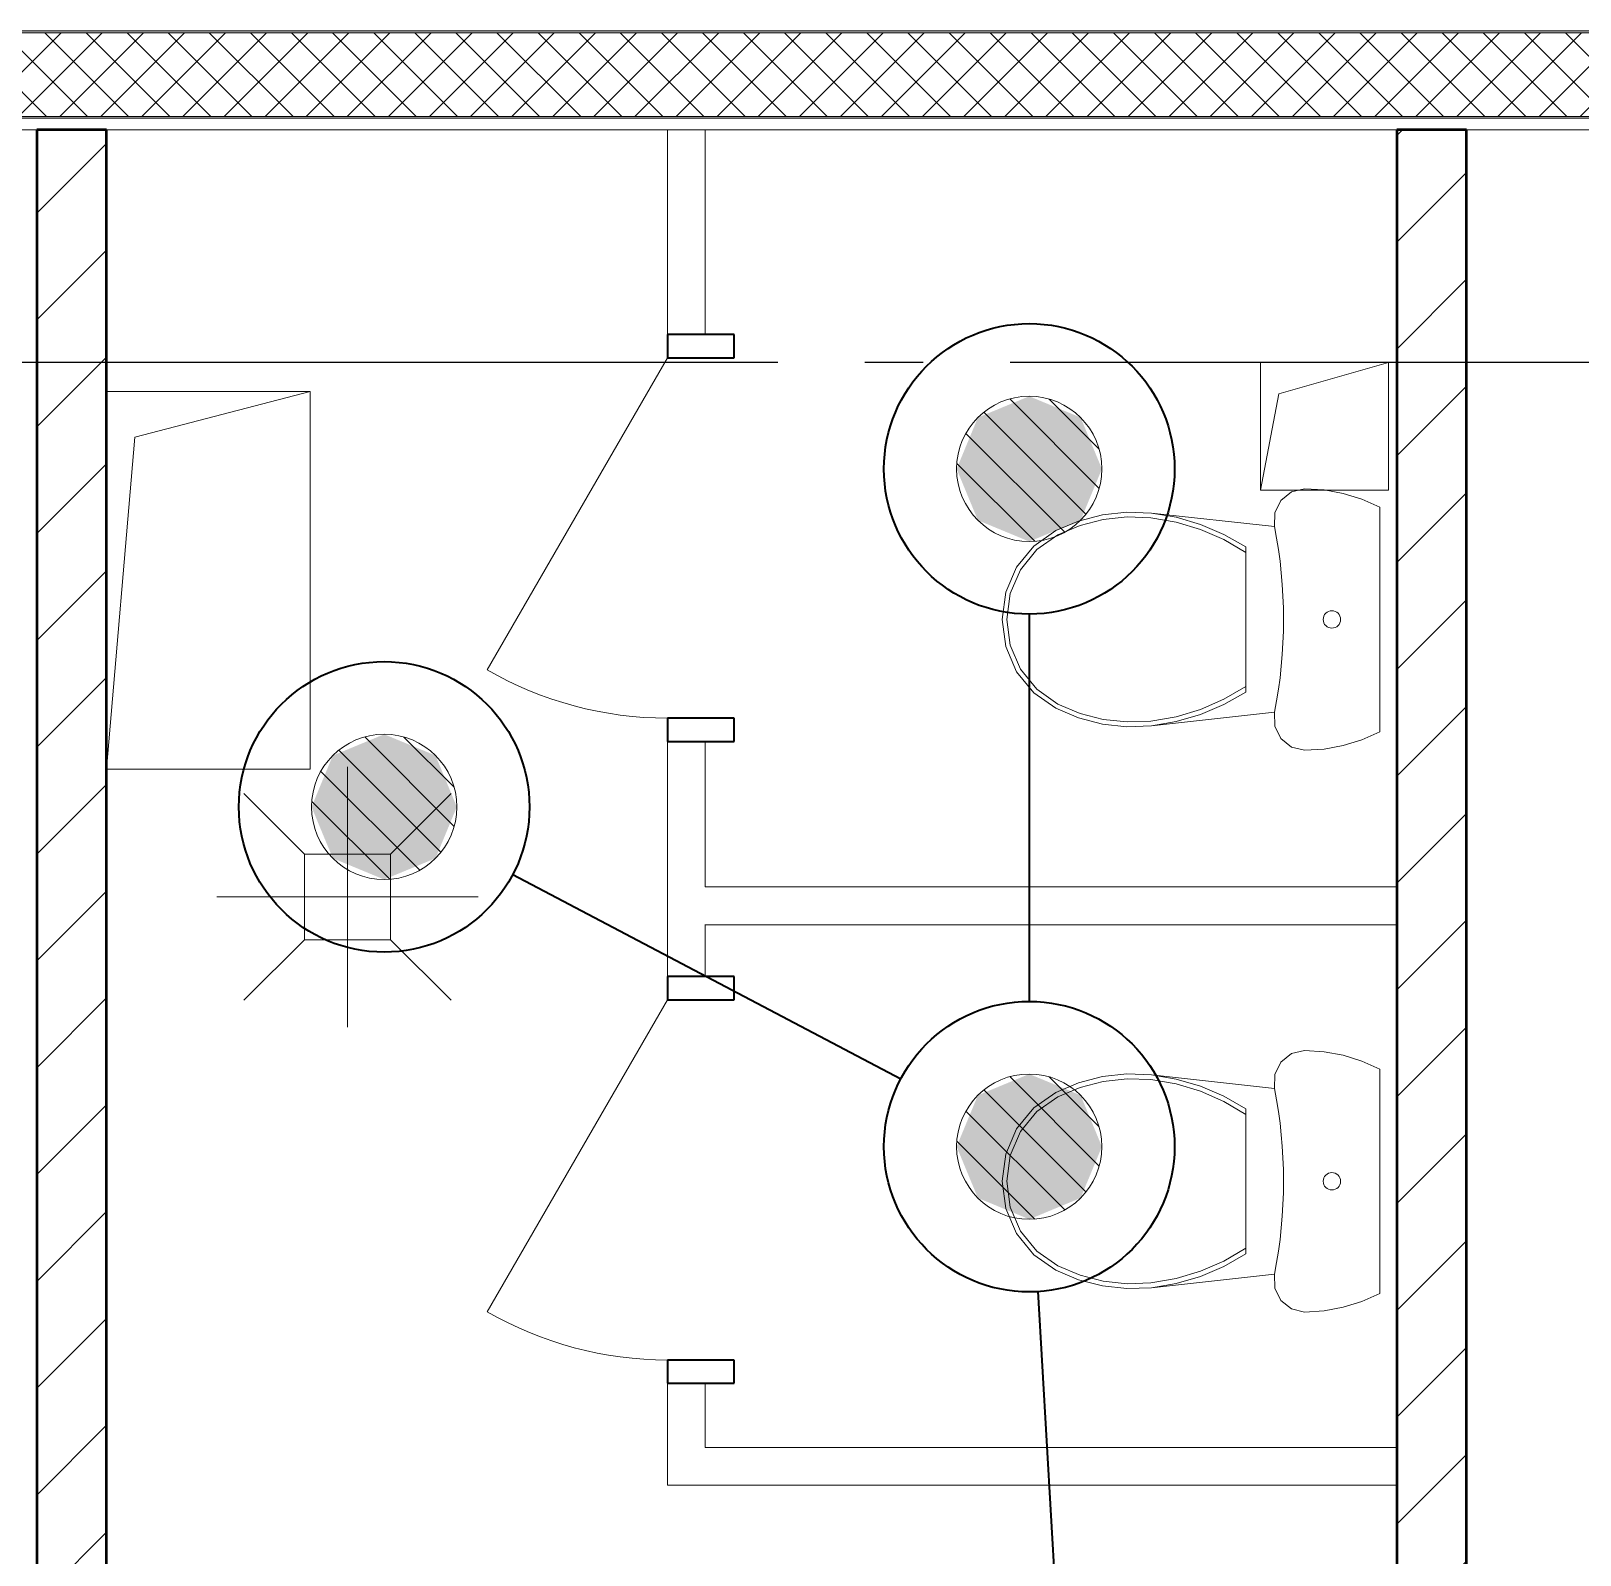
# Model space of a CAD drawing. Header units: millimetres. Extents: x 0 to 1286, y 0 to 420.
# Drawn here: x 175.34 to 201.99, y 349.06 to 375.29 of the extents above; entities that cross this region are included whole.
import ezdxf

# ---------------------------------------------------------------- set-up
doc = ezdxf.new("R2010")
doc.units = ezdxf.units.MM
doc.linetypes.add('ГОСТ 2.303 5', pattern=[24, 20, -1.5, 1, -1.5])
doc.linetypes.add('СПКБ-0000-000-АР#002$0$Ashe', pattern=[300, 200, -100])
for name, color, linetype in [('Viewport2ForCustomObjects_0', 7, 'Continuous'), ('СПКБ-0000-000-АР#002$0$Двери ArchiCAD', 7, 'Continuous'), ('СПКБ-0000-000-АР#002$0$Перекрытие новые', 7, 'Continuous'), ('СПКБ-0000-000-АР#002$0$Стены', 7, 'Continuous'), ('Строительные оси', 7, 'Continuous'), ('ЭО_РАБОЧЕЕ ОСВЕЩЕНИЕ', 7, 'Continuous')]:
    doc.layers.add(name, color=color, linetype=linetype)
for name, color, linetype, lineweight, true_color in [('СПКБ-0000-000-АР#002$0$Двери ArchiCAD_Ном._пера__23', 7, 'Continuous', 35, 0xff6600), ('СПКБ-0000-000-АР#002$0$Двери ArchiCAD_Ном._пера__3', 7, 'Continuous', 18, 0xff6600), ('СПКБ-0000-000-АР#002$0$Двери ArchiCAD_Ном._пера__68', 7, 'Continuous', 20, 0xfd4435), ('СПКБ-0000-000-АР#002$0$Перекрытие новые_Ном._пера__161', 7, 'Continuous', 13, 0xe11606), ('СПКБ-0000-000-АР#002$0$Стены_Ном._пера__58', 7, 'Continuous', 50, 0xdf0000), ('СПКБ-0000-000-АР#002$0$Стены_Ном._пера__68', 7, 'Continuous', 20, 0xfd4435)]:
    doc.layers.add(name, color=color, linetype=linetype, lineweight=lineweight, true_color=true_color)
for name, color, linetype, lineweight in [('СПКБ-0000-000-АР#002$0$Сантехника_Ном._пера__6', 5, 'Continuous', 9), ('СПКБ-0000-000-АР#002$0$Стены_Ном._пера__20', 1, 'Continuous', 20), ('СПКБ-0000-000-АР#002$0$Шахты ОВ_Ном._пера__1', 7, 'Continuous', 13)]:
    doc.layers.add(name, color=color, linetype=linetype, lineweight=lineweight)
pattern_1 = [(45, (0, 0), (-91.9239, 91.9239), [])]

# ---------------------------------------------------------------- blocks, each defined once
blk = doc.blocks.new('*E728')
at = {"layer": 'Строительные оси', "color": 3, "linetype": 'ГОСТ 2.303 5', "lineweight": 25}
blk.add_line((186.431, 248.857), (-283.756, 248.857), dxfattribs=at)
at = {"layer": 'ЭО_РАБОЧЕЕ ОСВЕЩЕНИЕ', "color": 5, "lineweight": 0}
for p, q in [((-144.038, 246.689), (-145.577, 248.228)), ((-144.039, 247.364), (-144.902, 248.227)), ((-144.266, 246.243), (-146.023, 248)), ((-144.63, 245.934), (-146.332, 247.636)), ((-145.147, 245.778), (-146.489, 247.119)), ((-155.138, 240.872), (-156.677, 242.411)), ((-155.139, 241.547), (-156.002, 242.41)), ((-155.366, 240.427), (-157.123, 242.183)), ((-155.73, 240.117), (-157.432, 241.819)), ((-156.247, 239.961), (-157.589, 241.302)), ((-144.038, 235.025), (-145.577, 236.565)), ((-144.039, 235.7), (-144.902, 236.563)), ((-144.266, 234.58), (-146.023, 236.337)), ((-144.63, 234.271), (-146.332, 235.973)), ((-145.147, 234.114), (-146.489, 235.456))]:
    blk.add_line(p, q, dxfattribs=at)
at = {"layer": 'ЭО_РАБОЧЕЕ ОСВЕЩЕНИЕ', "color": 5, "lineweight": 40}
for p, q in [((-145.242, 244.524), (-145.242, 237.86)), ((-154.13, 240.042), (-147.454, 236.525)), ((-145.096, 232.865), (-144.666, 225.517))]:
    blk.add_line(p, q, dxfattribs=at)
for centre in [(-145.242, 247.024), (-156.342, 241.207), (-145.242, 235.36)]:
    blk.add_circle(centre, 2.5, dxfattribs=at)
at = {"layer": 'ЭО_РАБОЧЕЕ ОСВЕЩЕНИЕ', "color": 7, "lineweight": 0}
for centre in [(-145.242, 247.024), (-156.342, 241.207), (-145.242, 235.36)]:
    blk.add_circle(centre, 1.25, dxfattribs=at)
at = {"layer": 'ЭО_РАБОЧЕЕ ОСВЕЩЕНИЕ', "color": 5, "lineweight": 0}
for points in [[(-145.242, 248.274), (-146.126, 247.908), (-144.358, 247.908)], [(-146.126, 247.908), (-146.492, 247.024), (-143.992, 247.024)], [(-146.126, 247.908), (-144.358, 247.908), (-143.992, 247.024)], [(-146.492, 247.024), (-146.126, 246.14), (-144.358, 246.14)], [(-146.492, 247.024), (-143.992, 247.024), (-144.358, 246.14)], [(-146.126, 246.14), (-144.358, 246.14), (-145.242, 245.774)], [(-156.342, 242.457), (-157.226, 242.091), (-155.458, 242.091)], [(-157.226, 242.091), (-157.592, 241.207), (-155.092, 241.207)], [(-157.226, 242.091), (-155.458, 242.091), (-155.092, 241.207)], [(-157.592, 241.207), (-157.226, 240.323), (-155.458, 240.323)], [(-157.592, 241.207), (-155.092, 241.207), (-155.458, 240.323)], [(-157.226, 240.323), (-155.458, 240.323), (-156.342, 239.957)], [(-145.242, 236.61), (-146.126, 236.244), (-144.358, 236.244)], [(-146.126, 236.244), (-146.492, 235.36), (-143.992, 235.36)], [(-146.126, 236.244), (-144.358, 236.244), (-143.992, 235.36)], [(-146.492, 235.36), (-146.126, 234.477), (-144.358, 234.477)], [(-146.492, 235.36), (-143.992, 235.36), (-144.358, 234.477)], [(-146.126, 234.477), (-144.358, 234.477), (-145.242, 234.11)]]:
    blk.add_solid(points, dxfattribs=at)
blk = doc.blocks.new('СПКБ-0000-000-АР#002$0$Перекрытие_1', base_point=(-24406.7, -2530.4))
at = {"layer": 'СПКБ-0000-000-АР#002$0$Перекрытие новые_Ном._пера__161', "color": 12, "linetype": 'Continuous', "lineweight": 13, "true_color": 0xe11606, "flags": 128}
blk.add_lwpolyline([(293.1, -2514.3), (-24406.7, -2530.4), (-24406.7, 18886.6), (-23534.6, 18885.7), (-23534.6, 17144.7), (-22883.9, 17144.7), (-21026.9, 17144.7), (-20022.9, 17144.7), (-20022.9, 20246.7), (-17951.9, 20246.7), (-17956.9, 25286.1), (17852.7, 25286.1)], dxfattribs=at)
blk = doc.blocks.new('СПКБ-0000-000-АР#002$0$Стена_1', base_point=(17892.7, 25306.1))
at = {"layer": 'СПКБ-0000-000-АР#002$0$Стены_Ном._пера__68', "linetype": 'Continuous', "lineweight": 20, "true_color": 0xfd4435}
for points in [[(-11206.9, 25456.1), (-19996.9, 25456.1), (-19996.9, 25453.1), (-11206.9, 25453.1)], [(-19996.9, 25309.1), (-19996.9, 25306.1), (-11206.9, 25306.1), (-11206.9, 25309.1)]]:
    blk.add_hatch(color=20, dxfattribs=at).paths.add_polyline_path(points)
h = blk.add_hatch(dxfattribs=at)
h.set_pattern_fill('СЕТКА_5X5_ДИАГОНАЛЬНАЯ', color=20, style=0, pattern_type=2)
h.set_pattern_definition([(45, (0, 0), (-35.35534, 35.35534), []), (135, (0, 0), (35.35534, 35.35534), [])])
h.paths.add_polyline_path([(-19996.9, 25406.1), (-19996.9, 25309.1), (-11206.9, 25309.1), (-11206.9, 25406.1), (-11206.9, 25453.1), (-19996.9, 25453.1)])
at = {"layer": 'СПКБ-0000-000-АР#002$0$Стены_Ном._пера__68', "color": 20, "linetype": 'Continuous', "lineweight": 20, "true_color": 0xfd4435}
for p, q in [((-11206.9, 25453.1), (-19996.9, 25453.1)), ((-19996.9, 25309.1), (-11206.9, 25309.1))]:
    blk.add_line(p, q, dxfattribs=at)
at = {"layer": 'СПКБ-0000-000-АР#002$0$Стены_Ном._пера__68', "color": 20, "linetype": 'Continuous', "lineweight": 20, "true_color": 0xfd4435, "flags": 128}
for points in [[(-11206.9, 25456.1), (-19996.9, 25456.1)], [(-19996.9, 25306.1), (-11206.9, 25306.1)]]:
    blk.add_lwpolyline(points, dxfattribs=at)
blk = doc.blocks.new('СПКБ-0000-000-АР#002$0$Стена_38', base_point=(-16231.9, 18085.9))
at = {"layer": 'СПКБ-0000-000-АР#002$0$Стены_Ном._пера__20', "linetype": 'Continuous', "lineweight": 20}
h = blk.add_hatch(dxfattribs=at)
h.set_pattern_fill('КИРПИЧ_ОБЫКНОВЕННЫЙ', color=1, style=0, pattern_type=2)
h.set_pattern_definition(pattern_1)
h.paths.add_polyline_path([(-16111.9, 25286.1), (-16231.9, 25286.1), (-16231.9, 21605.8), (-16226.9, 21605.8), (-16111.9, 21605.8)])
at = {"layer": 'СПКБ-0000-000-АР#002$0$Стены_Ном._пера__58', "color": 12, "linetype": 'Continuous', "lineweight": 50, "true_color": 0xdf0000, "flags": 128}
for points in [[(-16111.9, 25286.1), (-16231.9, 25286.1)], [(-16231.9, 25286.1), (-16231.9, 21605.8)], [(-16111.9, 21605.8), (-16111.9, 25286.1)]]:
    blk.add_lwpolyline(points, dxfattribs=at)
blk = doc.blocks.new('СПКБ-0000-000-АР#002$0$Стена_39', base_point=(-13891.9, 18085.9))
at = {"layer": 'СПКБ-0000-000-АР#002$0$Стены_Ном._пера__20', "linetype": 'Continuous', "lineweight": 20}
h = blk.add_hatch(dxfattribs=at)
h.set_pattern_fill('КИРПИЧ_ОБЫКНОВЕННЫЙ', color=1, style=0, pattern_type=2)
h.set_pattern_definition(pattern_1)
h.paths.add_polyline_path([(-13771.9, 18085.9), (-13771.9, 25286.1), (-13891.9, 25286.1), (-13891.9, 18205.9)])
at = {"layer": 'СПКБ-0000-000-АР#002$0$Стены_Ном._пера__58', "color": 12, "linetype": 'Continuous', "lineweight": 50, "true_color": 0xdf0000, "flags": 128}
for points in [[(-13771.9, 25286.1), (-13891.9, 25286.1)], [(-13891.9, 25286.1), (-13891.9, 20345.8)], [(-13771.9, 18085.9), (-13771.9, 25286.1)]]:
    blk.add_lwpolyline(points, dxfattribs=at)
blk = doc.blocks.new('СПКБ-0000-000-АР#002$0$Однопольная Дверь 19_7')
at = {"layer": 'СПКБ-0000-000-АР#002$0$Двери ArchiCAD_Ном._пера__23', "color": 30, "linetype": 'Continuous', "lineweight": 35, "true_color": 0xff6600}
for p, q in [((-310, 0), (-350, 0)), ((-350, 0), (-350, -115)), ((-310, -115), (-310, 0)), ((350, 0), (310, 0)), ((310, 0), (310, -115)), ((350, -115), (350, 0)), ((-350, -115), (-310, -115)), ((310, -115), (350, -115))]:
    blk.add_line(p, q, dxfattribs=at)
at = {"layer": 'СПКБ-0000-000-АР#002$0$Двери ArchiCAD_Ном._пера__3', "color": 30, "linetype": 'Continuous', "lineweight": 18, "true_color": 0xff6600}
blk.add_line((310, 0), (-226.9, 310), dxfattribs=at)
blk.add_arc((310, 0), 620, 150, 180, dxfattribs=at)
at = {"layer": 'СПКБ-0000-000-АР#002$0$Двери ArchiCAD_Ном._пера__68', "color": 20, "linetype": 'Continuous', "lineweight": 20, "true_color": 0xfd4435}
for p, q in [((-350, 0), (-387, 0)), ((-350, 0), (-350, -65)), ((350, 0), (350, -65)), ((350, 0), (387, 0)), ((-350, -65), (-387, -65)), ((350, -65), (387, -65))]:
    blk.add_line(p, q, dxfattribs=at)
blk = doc.blocks.new('СПКБ-0000-000-АР#002$0$Стена_60', base_point=(-15081.9, 25286.1))
at = {"layer": 'СПКБ-0000-000-АР#002$0$Стены_Ном._пера__68', "color": 20, "linetype": 'Continuous', "lineweight": 20, "true_color": 0xfd4435}
for p, q in [((-15146.9, 24933.5), (-15146.9, 24970.5)), ((-15081.9, 24933.5), (-15081.9, 24970.5)), ((-15146.9, 24933.5), (-15081.9, 24933.5)), ((-15146.9, 24233.5), (-15146.9, 24196.5)), ((-15146.9, 24233.5), (-15081.9, 24233.5)), ((-15081.9, 24233.5), (-15081.9, 24196.5)), ((-15146.9, 23828.8), (-15146.9, 23865.8)), ((-15081.9, 23828.8), (-15081.9, 23865.8)), ((-15146.9, 23828.8), (-15081.9, 23828.8)), ((-15146.9, 23128.8), (-15146.9, 23091.8)), ((-15146.9, 23128.8), (-15081.9, 23128.8)), ((-15081.9, 23128.8), (-15081.9, 23091.8))]:
    blk.add_line(p, q, dxfattribs=at)
at = {"layer": 'СПКБ-0000-000-АР#002$0$Стены_Ном._пера__68', "color": 20, "linetype": 'Continuous', "lineweight": 20, "true_color": 0xfd4435, "flags": 128}
for points in [[(-15146.9, 25286.1), (-15146.9, 24933.5)], [(-15081.9, 25286.1), (-15146.9, 25286.1)], [(-15081.9, 24933.5), (-15081.9, 25286.1)], [(-15146.9, 24233.5), (-15146.9, 23828.8)], [(-15081.9, 23983.1), (-15081.9, 24233.5)], [(-15081.9, 23828.8), (-15081.9, 23918.1)], [(-15146.9, 23128.8), (-15146.9, 22953.4)], [(-15081.9, 23018.4), (-15081.9, 23128.8)]]:
    blk.add_lwpolyline(points, dxfattribs=at)
at = {"layer": 'СПКБ-0000-000-АР#002$0$Двери ArchiCAD', "color": 21, "linetype": 'Continuous', "lineweight": 18, "true_color": 0xff9955, "zscale": 1000, "rotation": 90}
for p in [(-15146.9, 24583.5), (-15146.9, 23478.8)]:
    blk.add_blockref('СПКБ-0000-000-АР#002$0$Однопольная Дверь 19_7', p, dxfattribs=at)
blk = doc.blocks.new('СПКБ-0000-000-АР#002$0$Стена_61', base_point=(-15081.9, 23983.1))
at = {"layer": 'СПКБ-0000-000-АР#002$0$Стены_Ном._пера__68', "color": 20, "linetype": 'Continuous', "lineweight": 20, "true_color": 0xfd4435, "flags": 128}
for points in [[(-13891.9, 23983.1), (-15081.9, 23983.1)], [(-13891.9, 23918.1), (-13891.9, 23983.1)], [(-15081.9, 23918.1), (-13891.9, 23918.1)]]:
    blk.add_lwpolyline(points, dxfattribs=at)
blk = doc.blocks.new('СПКБ-0000-000-АР#002$0$Стена_62', base_point=(-15081.9, 23018.4))
at = {"layer": 'СПКБ-0000-000-АР#002$0$Стены_Ном._пера__68', "color": 20, "linetype": 'Continuous', "lineweight": 20, "true_color": 0xfd4435, "flags": 128}
for points in [[(-13891.9, 23018.4), (-15081.9, 23018.4)], [(-13891.9, 22953.4), (-13891.9, 23018.4)], [(-15146.9, 22953.4), (-13891.9, 22953.4)]]:
    blk.add_lwpolyline(points, dxfattribs=at)
blk = doc.blocks.new('СПКБ-0000-000-АР#002$0$WC LT 70')
at = {"layer": 'СПКБ-0000-000-АР#002$0$Сантехника_Ном._пера__6', "color": 5, "linetype": 'Continuous', "lineweight": 9}
for p, q in [((-193.2, 650), (-207, 619.2)), ((193.2, 650), (-193.2, 650)), ((207, 619.2), (193.2, 650)), ((-207, 619.2), (-216.9, 587.1)), ((216.9, 587.1), (207, 619.2)), ((-216.9, 587.1), (-223, 554)), ((223, 554), (216.9, 587.1)), ((-223, 554), (-225, 520.5)), ((225, 520.5), (223, 554)), ((-225, 520.5), (-219.8, 497.8)), ((219.8, 497.8), (225, 520.5)), ((-219.8, 497.8), (-205, 479.5)), ((205, 479.5), (219.8, 497.8)), ((-205, 479.5), (-183.7, 469.1)), ((-183.7, 469.1), (-159.8, 468.6)), ((-159.8, 468.6), (-183.1, 257)), ((159.8, 468.6), (183.7, 469.1)), ((183.1, 257), (159.8, 468.6)), ((183.7, 469.1), (205, 479.5)), ((-124.9, 419.3), (-146.5, 381.4)), ((-115.1, 419.3), (-137.4, 381.4)), ((124.9, 419.3), (-124.9, 419.3)), ((137.4, 381.4), (115.1, 419.3)), ((146.5, 381.4), (124.9, 419.3)), ((-146.5, 381.4), (-163.6, 341.4)), ((-137.4, 381.4), (-154.9, 341.2)), ((154.9, 341.2), (137.4, 381.4)), ((163.6, 341.4), (146.5, 381.4)), ((-163.6, 341.4), (-175.8, 299.7)), ((-154.9, 341.2), (-167.5, 299.2)), ((167.5, 299.2), (154.9, 341.2)), ((175.8, 299.7), (163.6, 341.4)), ((-175.8, 299.7), (-183.1, 257)), ((-167.5, 299.2), (-174.9, 256.1)), ((174.9, 256.1), (167.5, 299.2)), ((183.1, 257), (175.8, 299.7)), ((-183.1, 257), (-184.7, 214.7)), ((-174.9, 256.1), (-176.4, 215)), ((176.4, 215), (174.9, 256.1)), ((184.7, 214.7), (183.1, 257)), ((-184.7, 214.7), (-180.1, 172.6)), ((-176.4, 215), (-172, 174)), ((172, 174), (176.4, 215)), ((180.1, 172.6), (184.7, 214.7)), ((-180.1, 172.6), (-169.4, 131.6)), ((-172, 174), (-161.6, 134.1)), ((161.6, 134.1), (172, 174)), ((169.4, 131.6), (180.1, 172.6)), ((-161.6, 134.1), (-145.5, 96)), ((145.5, 96), (161.6, 134.1)), ((-169.4, 131.6), (-152.9, 92.4)), ((152.9, 92.4), (169.4, 131.6)), ((-152.9, 92.4), (-126.3, 54.4)), ((-145.5, 96), (-120.2, 59.8)), ((120.2, 59.8), (145.5, 96)), ((126.3, 54.4), (152.9, 92.4)), ((-126.3, 54.4), (-90, 25)), ((-120.2, 59.8), (-85.6, 31.8)), ((85.6, 31.8), (120.2, 59.8)), ((90, 25), (126.3, 54.4)), ((-85.6, 31.8), (-44.5, 14.1)), ((44.5, 14.1), (85.6, 31.8)), ((-90, 25), (-46.8, 6.4)), ((-46.8, 6.4), (0, 0)), ((-44.5, 14.1), (0, 8)), ((0, 8), (44.5, 14.1)), ((0, 0), (46.8, 6.4)), ((46.8, 6.4), (90, 25))]:
    blk.add_line(p, q, dxfattribs=at)
blk.add_circle((0, 567.4), 15, dxfattribs=at)
blk.add_ellipse((0, -297.8), major_axis=(-802.8, 0), ratio=0.97416, start_param=4.511968, end_param=4.912814, dxfattribs=at)
blk = doc.blocks.new('СПКБ-0000-000-АР#002$0$Трап')
at = {"layer": 'СПКБ-0000-000-АР#002$0$Сантехника_Ном._пера__6', "color": 5, "linetype": 'Continuous', "lineweight": 9}
for p, q in [((0, -608.8), (0, 608.8)), ((-200, 200), (-482.8, 482.8)), ((200, 200), (482.8, 482.8)), ((200, 200), (-200, 200)), ((-200, 200), (-200, -200)), ((200, -200), (200, 200)), ((608.8, 0), (-608.8, 0)), ((-200, -200), (-482.8, -482.8)), ((-200, -200), (200, -200)), ((200, -200), (482.8, -482.8))]:
    blk.add_line(p, q, dxfattribs=at)
blk = doc.blocks.new('*E727')
at = {"layer": 'СПКБ-0000-000-АР#002$0$Шахты ОВ_Ном._пера__1', "color": 7, "linetype": 'Continuous', "lineweight": 13}
for p, q in [((137.256, 297.515), (135.056, 297.515)), ((135.056, 297.515), (135.056, 295.315)), ((135.373, 296.973), (137.256, 297.515)), ((137.256, 295.315), (137.256, 297.515)), ((135.056, 295.315), (135.373, 296.973)), ((135.056, 295.315), (137.256, 295.315))]:
    blk.add_line(p, q, dxfattribs=at)
at = {"layer": 'СПКБ-0000-000-АР#002$0$Шахты ОВ_Ном._пера__1', "color": 7, "linetype": 'СПКБ-0000-000-АР#002$0$Ashe', "lineweight": 13}
for p, q in [((115.686, 296.228), (118.7, 297.015)), ((115.2, 290.515), (115.686, 296.228))]:
    blk.add_line(p, q, dxfattribs=at)
at = {"layer": 'СПКБ-0000-000-АР#002$0$Шахты ОВ_Ном._пера__1', "color": 7, "linetype": 'СПКБ-0000-000-АР#002$0$Ashe', "lineweight": 13, "flags": 128}
blk.add_lwpolyline([(118.7, 290.515), (118.7, 297.015), (115.2, 297.015), (115.2, 290.515)], close=True, dxfattribs=at)
at = {"layer": 'СПКБ-0000-000-АР#002$0$Перекрытие новые', "color": 12, "linetype": 'Continuous', "lineweight": 13, "true_color": 0xe11606, "xscale": 0.01, "yscale": 0.01, "zscale": 0.01}
blk.add_blockref('СПКБ-0000-000-АР#002$0$Перекрытие_1', (32.251, 23.353), dxfattribs=at)
at = {"layer": 'СПКБ-0000-000-АР#002$0$Сантехника_Ном._пера__6', "color": 5, "linetype": 'Continuous', "lineweight": 9, "zscale": 10, "rotation": 270}
for name, p, xscale, yscale in [('СПКБ-0000-000-АР#002$0$WC LT 70', (130.609, 293.091), 0.01, 0.01), ('СПКБ-0000-000-АР#002$0$Трап', (119.344, 288.316), 0.003680875341440198, 0.003695708719681823), ('СПКБ-0000-000-АР#002$0$WC LT 70', (130.609, 283.422), 0.01, 0.01)]:
    blk.add_blockref(name, p, dxfattribs=dict(at, xscale=xscale, yscale=yscale))
at = {"layer": 'СПКБ-0000-000-АР#002$0$Стены', "color": 20, "lineweight": 20, "true_color": 0xfd4435, "xscale": 0.01, "yscale": 0.01, "zscale": 0.01}
for name, p in [('СПКБ-0000-000-АР#002$0$Стена_1', (455.245, 301.719)), ('СПКБ-0000-000-АР#002$0$Стена_60', (125.5, 301.519)), ('СПКБ-0000-000-АР#002$0$Стена_61', (125.5, 288.488)), ('СПКБ-0000-000-АР#002$0$Стена_62', (125.5, 278.842))]:
    blk.add_blockref(name, p, dxfattribs=at)
at = {"layer": 'СПКБ-0000-000-АР#002$0$Стены', "color": 12, "lineweight": 50, "true_color": 0xdf0000, "xscale": 0.01, "yscale": 0.01, "zscale": 0.01}
for name, p in [('СПКБ-0000-000-АР#002$0$Стена_38', (114, 229.516)), ('СПКБ-0000-000-АР#002$0$Стена_39', (137.4, 229.516))]:
    blk.add_blockref(name, p, dxfattribs=at)

msp = doc.modelspace()

# ---------------------------------------------------------------- block references
msp.add_blockref('*E727', (61.438, 72.071))
at = {"layer": 'Viewport2ForCustomObjects_0'}
msp.add_blockref('*E728', (337.756, 120.729), dxfattribs=at)

doc.saveas('drawing.dxf')
